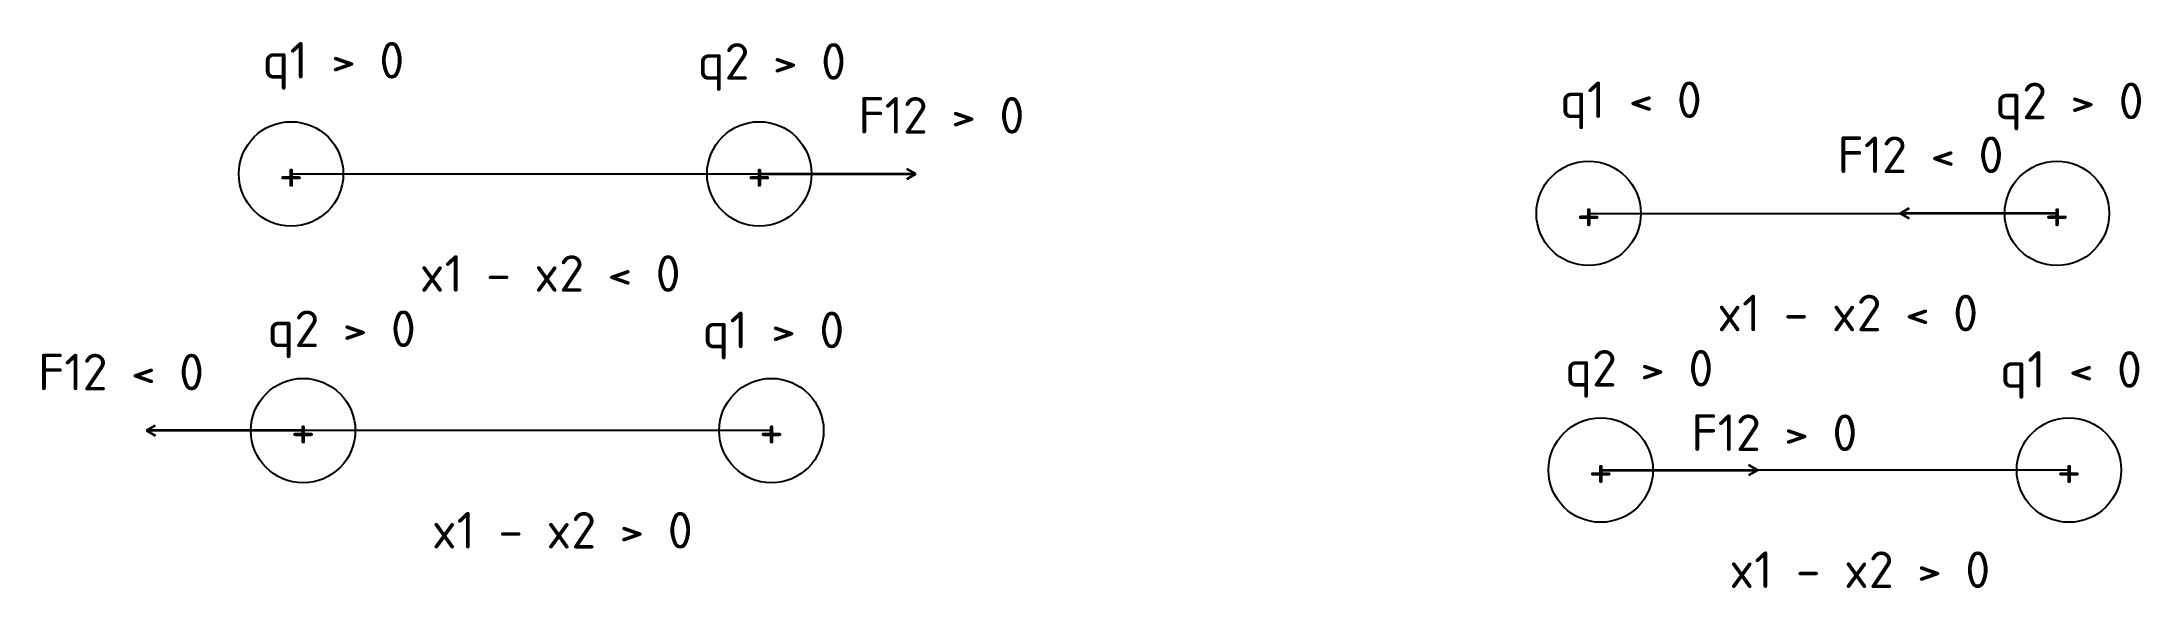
# Model space of a CAD drawing. Header units: millimetres. Extents: x 246 to 447, y 80 to 132.
import ezdxf
from ezdxf.enums import TextEntityAlignment as Align

# ---------------------------------------------------------------- set-up
doc = ezdxf.new("R2010")
doc.units = ezdxf.units.MM
doc.styles.get("Standard").update_dxf_attribs({"font": 'isocpeur.ttf'})

msp = doc.modelspace()

# ---------------------------------------------------------------- linework, layer by layer
at = {"color": 1}
for p, q in [((269.62, 119.21), (314.44, 119.21)), ((393.83, 115.43), (438.66, 115.43)), ((315.6, 94.63), (270.77, 94.63)), ((439.81, 90.85), (394.99, 90.85))]:
    msp.add_line(p, q, dxfattribs=at)
at = {"lineweight": 35}
for p, q in [((314.44, 119.21), (329.44, 119.21)), ((329.44, 119.21), (328.58, 119.71)), ((329.44, 119.21), (328.58, 118.71)), ((423.66, 115.43), (424.52, 115.93)), ((438.66, 115.43), (423.66, 115.43)), ((423.66, 115.43), (424.52, 114.93)), ((255.77, 94.63), (256.64, 95.13)), ((270.77, 94.63), (255.77, 94.63)), ((255.77, 94.63), (256.64, 94.13)), ((394.99, 90.85), (409.99, 90.85)), ((409.99, 90.85), (409.12, 91.35)), ((409.99, 90.85), (409.12, 90.35))]:
    msp.add_line(p, q, dxfattribs=at)
at = {"color": 5}
for centre in [(269.62, 119.21), (314.44, 119.21), (393.83, 115.43), (438.66, 115.43), (270.77, 94.63), (315.6, 94.63), (394.99, 90.85), (439.81, 90.85)]:
    msp.add_circle(centre, 5, dxfattribs=at)

# ---------------------------------------------------------------- texts
for p in [(269.62, 119.21), (314.44, 119.21), (393.83, 115.43), (270.77, 94.63), (315.6, 94.63), (394.99, 90.85), (439.81, 90.85)]:
    msp.add_text('+', height=3.5, dxfattribs=at).set_placement(p, align=Align.MIDDLE)
at = {"color": 5, "lineweight": 35}
msp.add_text('+', height=3.5, dxfattribs=at).set_placement((438.66, 115.43), align=Align.MIDDLE)
at = {"char_height": 3.5}
for s, width, insert, attachment_point in [('q1 > 0', 17.5841, (266.87, 131.84), 1), ('q2 > 0', 14.5161, (308.52, 131.73), 1), ('q1 < 0', 17.5841, (391.08, 128.06), 1), ('q2 > 0', 14.5161, (432.73, 127.95), 1), ('F12 > 0', 17.8526, (323.93, 126.57), 1), ('F12 < 0', 17.8526, (417.66, 122.79), 1), ('x1 - x2 < 0', 24.5653, (281.93, 111.42), 1), ('x1 - x2 < 0', 24.5653, (406.14, 107.64), 1), ('q2 > 0', 13.8188, (267.34, 106.13), 1), ('q1 > 0', 13.9582, (308.99, 106.02), 1), ('F12 < 0', 17.8526, (261.29, 101.99), 3), ('q2 > 0', 13.8188, (391.55, 102.35), 1), ('q1 < 0', 13.9582, (433.21, 102.24), 1), ('F12 > 0', 17.8526, (419.56, 96.18), 3), ('x1 - x2 > 0', 24.5653, (283.09, 86.84), 1), ('x1 - x2 > 0', 24.5653, (407.3, 83.06), 1)]:
    msp.add_mtext_dynamic_manual_height_columns(s, width=width, gutter_width=17.5, heights=[0], dxfattribs=dict(at, insert=insert, attachment_point=attachment_point))

doc.saveas('drawing.dxf')
